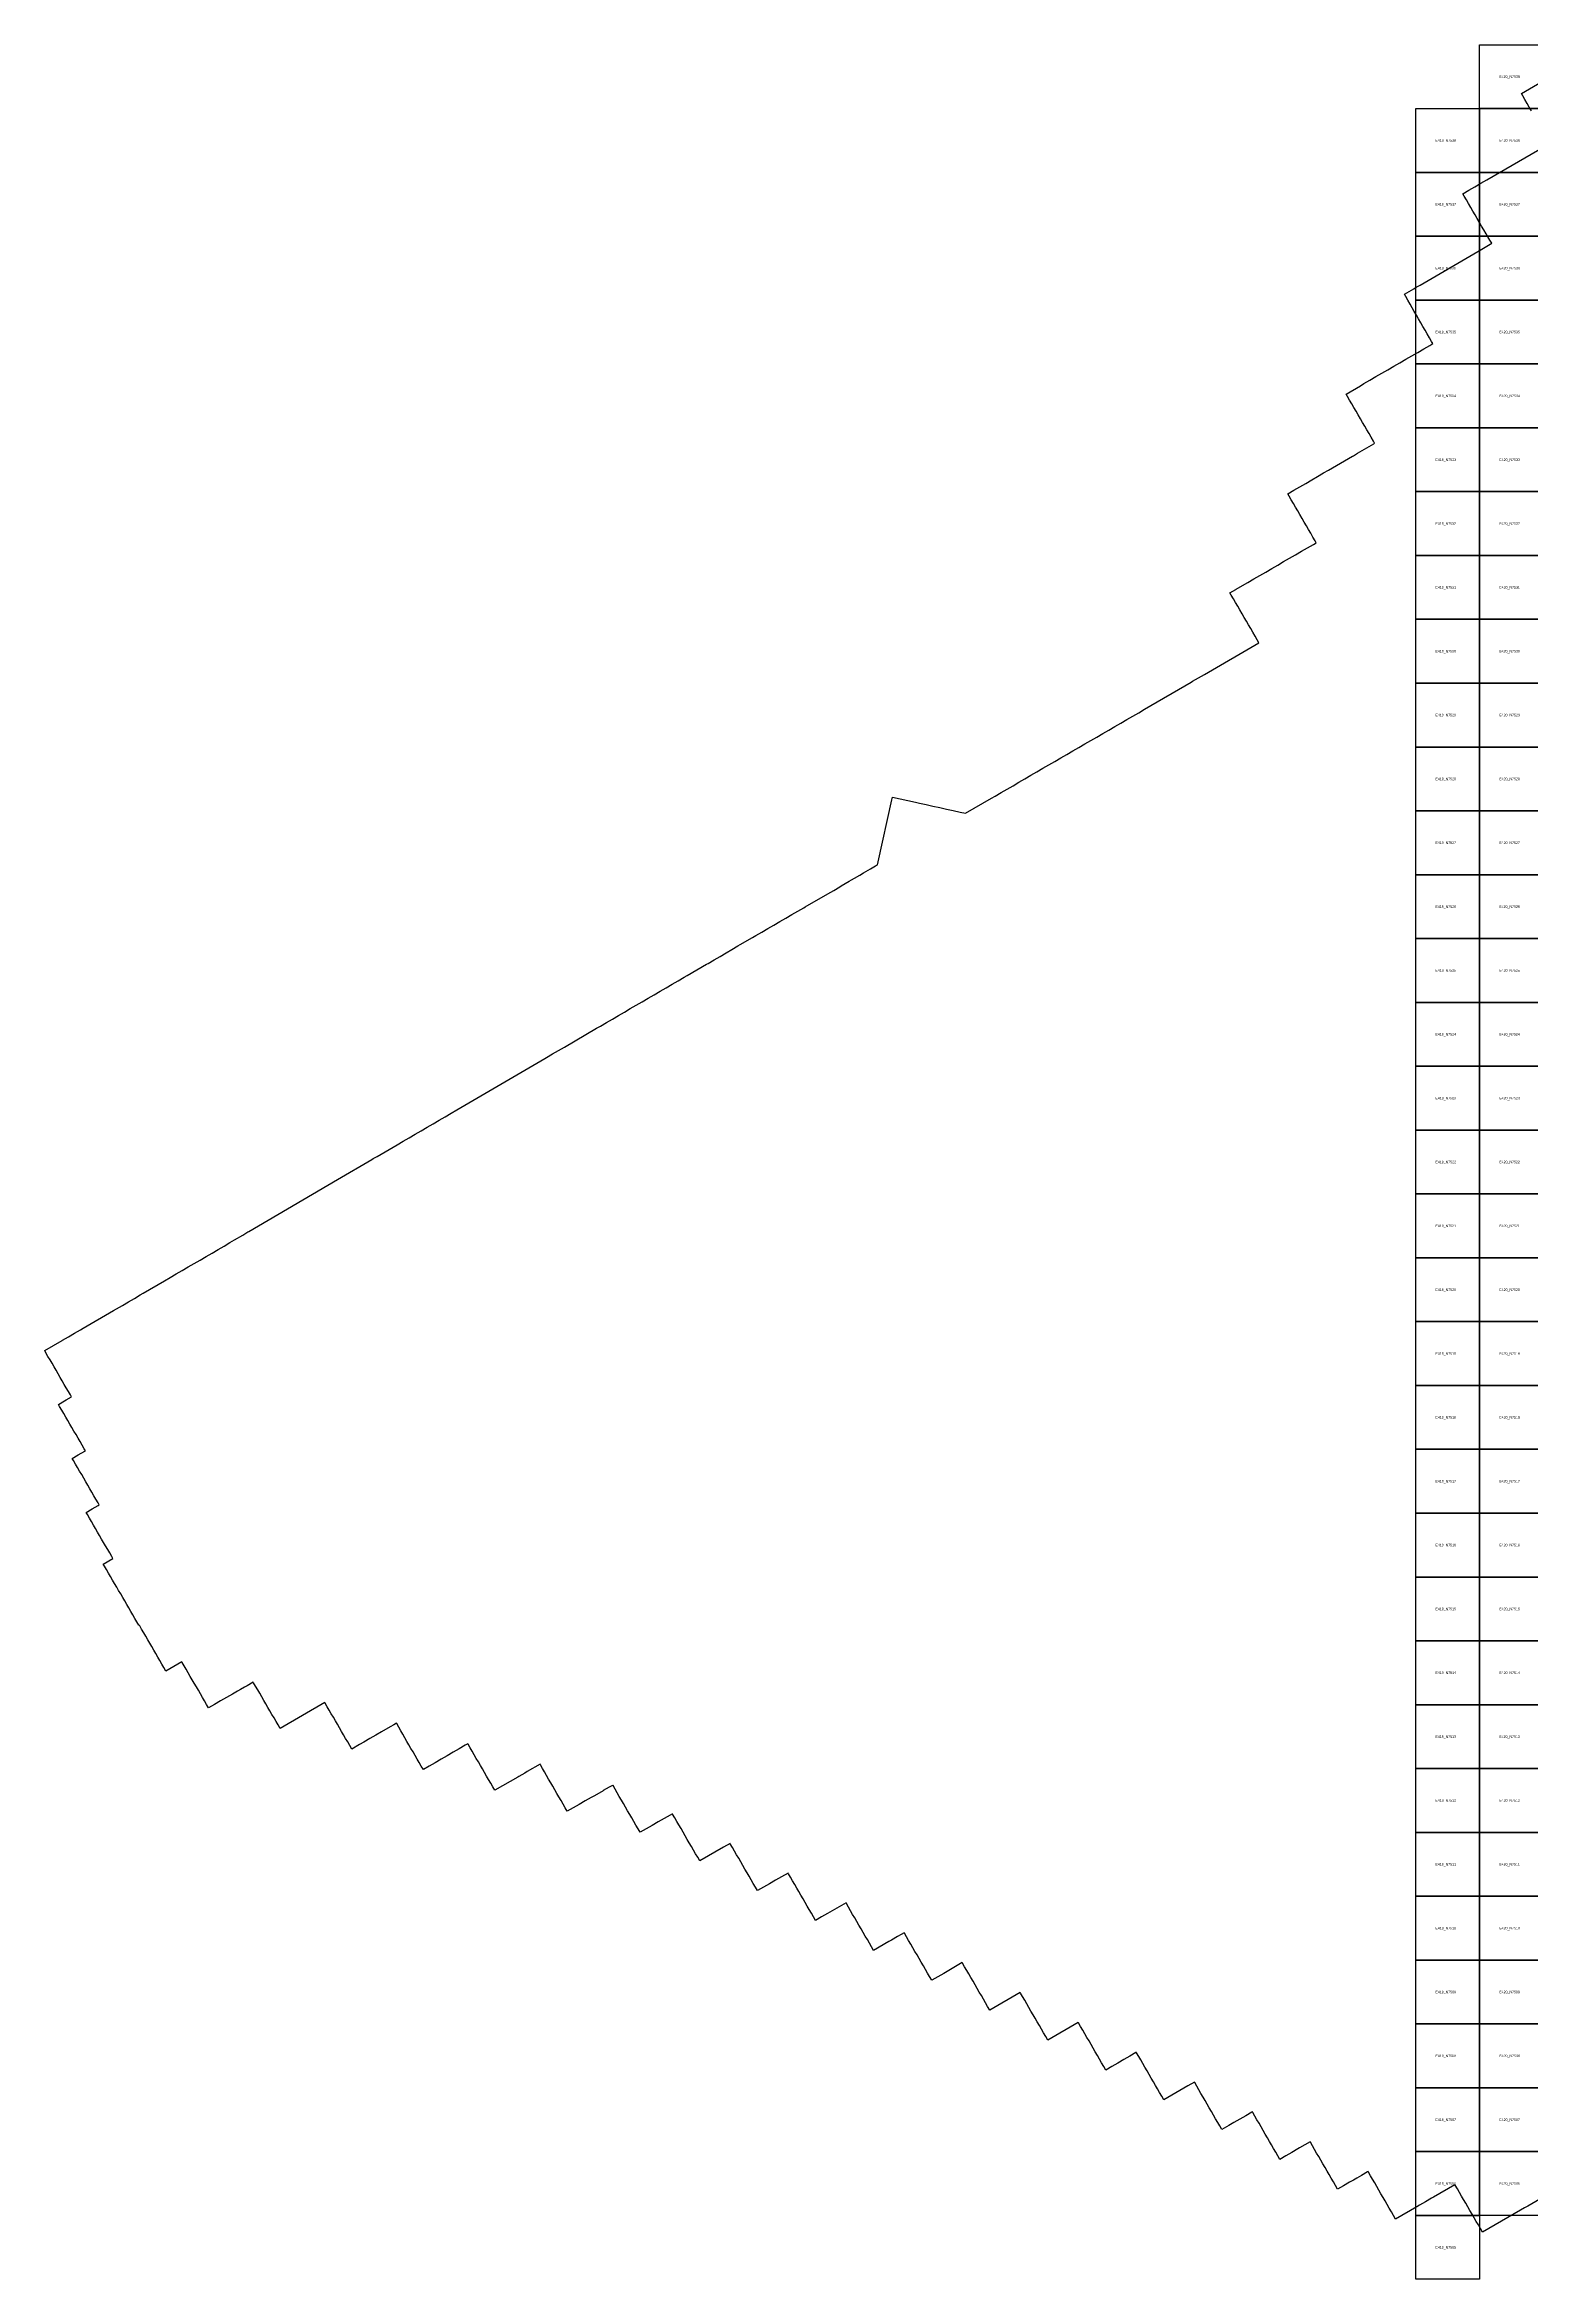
# Model space of a CAD drawing. Extents: x 325010 to 598009, y 7224244 to 7547000.
# Drawn here: x 397528 to 420809, y 7505000 to 7540000 of the extents above; entities that cross this region are included whole.
import ezdxf

# ---------------------------------------------------------------- set-up
doc = ezdxf.new("R2010")
doc.units = 0
doc.layers.add('Limpopo_1', color=7, linetype='Continuous')
doc.layers.add('R', color=7, linetype='Continuous')

msp = doc.modelspace()

# ---------------------------------------------------------------- linework, layer by layer
for points in [[(419000, 7538000), (419000, 7539000), (420000, 7539000), (420000, 7538000)], [(419000, 7537000), (419000, 7538000), (420000, 7538000), (420000, 7537000)], [(419000, 7536000), (419000, 7537000), (420000, 7537000), (420000, 7536000)], [(419000, 7535000), (419000, 7536000), (420000, 7536000), (420000, 7535000)], [(419000, 7534000), (419000, 7535000), (420000, 7535000), (420000, 7534000)], [(419000, 7533000), (419000, 7534000), (420000, 7534000), (420000, 7533000)], [(419000, 7532000), (419000, 7533000), (420000, 7533000), (420000, 7532000)], [(419000, 7531000), (419000, 7532000), (420000, 7532000), (420000, 7531000)], [(419000, 7530000), (419000, 7531000), (420000, 7531000), (420000, 7530000)], [(419000, 7529000), (419000, 7530000), (420000, 7530000), (420000, 7529000)], [(419000, 7528000), (419000, 7529000), (420000, 7529000), (420000, 7528000)], [(419000, 7527000), (419000, 7528000), (420000, 7528000), (420000, 7527000)], [(419000, 7526000), (419000, 7527000), (420000, 7527000), (420000, 7526000)], [(419000, 7525000), (419000, 7526000), (420000, 7526000), (420000, 7525000)], [(419000, 7524000), (419000, 7525000), (420000, 7525000), (420000, 7524000)], [(419000, 7523000), (419000, 7524000), (420000, 7524000), (420000, 7523000)], [(419000, 7522000), (419000, 7523000), (420000, 7523000), (420000, 7522000)], [(419000, 7521000), (419000, 7522000), (420000, 7522000), (420000, 7521000)], [(419000, 7520000), (419000, 7521000), (420000, 7521000), (420000, 7520000)], [(419000, 7519000), (419000, 7520000), (420000, 7520000), (420000, 7519000)], [(419000, 7518000), (419000, 7519000), (420000, 7519000), (420000, 7518000)], [(419000, 7517000), (419000, 7518000), (420000, 7518000), (420000, 7517000)], [(419000, 7516000), (419000, 7517000), (420000, 7517000), (420000, 7516000)], [(419000, 7515000), (419000, 7516000), (420000, 7516000), (420000, 7515000)], [(419000, 7514000), (419000, 7515000), (420000, 7515000), (420000, 7514000)], [(419000, 7513000), (419000, 7514000), (420000, 7514000), (420000, 7513000)], [(419000, 7512000), (419000, 7513000), (420000, 7513000), (420000, 7512000)], [(419000, 7511000), (419000, 7512000), (420000, 7512000), (420000, 7511000)], [(419000, 7510000), (419000, 7511000), (420000, 7511000), (420000, 7510000)], [(419000, 7509000), (419000, 7510000), (420000, 7510000), (420000, 7509000)], [(419000, 7508000), (419000, 7509000), (420000, 7509000), (420000, 7508000)], [(419000, 7507000), (419000, 7508000), (420000, 7508000), (420000, 7507000)], [(419000, 7506000), (419000, 7507000), (420000, 7507000), (420000, 7506000)], [(419000, 7505000), (419000, 7506000), (420000, 7506000), (420000, 7505000)]]:
    msp.add_lwpolyline(points, close=True)
at = {"layer": 'Limpopo_1'}
for points in [[(420000, 7539000), (420000, 7540000), (421000, 7540000), (421000, 7539000)], [(420000, 7538000), (420000, 7539000), (421000, 7539000), (421000, 7538000)], [(420000, 7537000), (420000, 7538000), (421000, 7538000), (421000, 7537000)], [(420000, 7536000), (420000, 7537000), (421000, 7537000), (421000, 7536000)], [(420000, 7535000), (420000, 7536000), (421000, 7536000), (421000, 7535000)], [(420000, 7534000), (420000, 7535000), (421000, 7535000), (421000, 7534000)], [(420000, 7533000), (420000, 7534000), (421000, 7534000), (421000, 7533000)], [(420000, 7532000), (420000, 7533000), (421000, 7533000), (421000, 7532000)], [(420000, 7531000), (420000, 7532000), (421000, 7532000), (421000, 7531000)], [(420000, 7530000), (420000, 7531000), (421000, 7531000), (421000, 7530000)], [(420000, 7529000), (420000, 7530000), (421000, 7530000), (421000, 7529000)], [(420000, 7528000), (420000, 7529000), (421000, 7529000), (421000, 7528000)], [(420000, 7527000), (420000, 7528000), (421000, 7528000), (421000, 7527000)], [(420000, 7526000), (420000, 7527000), (421000, 7527000), (421000, 7526000)], [(420000, 7525000), (420000, 7526000), (421000, 7526000), (421000, 7525000)], [(420000, 7524000), (420000, 7525000), (421000, 7525000), (421000, 7524000)], [(420000, 7523000), (420000, 7524000), (421000, 7524000), (421000, 7523000)], [(420000, 7522000), (420000, 7523000), (421000, 7523000), (421000, 7522000)], [(420000, 7521000), (420000, 7522000), (421000, 7522000), (421000, 7521000)], [(420000, 7520000), (420000, 7521000), (421000, 7521000), (421000, 7520000)], [(420000, 7519000), (420000, 7520000), (421000, 7520000), (421000, 7519000)], [(420000, 7518000), (420000, 7519000), (421000, 7519000), (421000, 7518000)], [(420000, 7517000), (420000, 7518000), (421000, 7518000), (421000, 7517000)], [(420000, 7516000), (420000, 7517000), (421000, 7517000), (421000, 7516000)], [(420000, 7515000), (420000, 7516000), (421000, 7516000), (421000, 7515000)], [(420000, 7514000), (420000, 7515000), (421000, 7515000), (421000, 7514000)], [(420000, 7513000), (420000, 7514000), (421000, 7514000), (421000, 7513000)], [(420000, 7512000), (420000, 7513000), (421000, 7513000), (421000, 7512000)], [(420000, 7511000), (420000, 7512000), (421000, 7512000), (421000, 7511000)], [(420000, 7510000), (420000, 7511000), (421000, 7511000), (421000, 7510000)], [(420000, 7509000), (420000, 7510000), (421000, 7510000), (421000, 7509000)], [(420000, 7508000), (420000, 7509000), (421000, 7509000), (421000, 7508000)], [(420000, 7507000), (420000, 7508000), (421000, 7508000), (421000, 7507000)], [(420000, 7506000), (420000, 7507000), (421000, 7507000), (421000, 7506000)]]:
    msp.add_lwpolyline(points, close=True, dxfattribs=at)
at = {"layer": 'R'}
for points in [[(420812, 7538963), (420778, 7539021), (420744, 7539080), (420709, 7539139), (420675, 7539198), (420654, 7539235), (421311, 7539616)], [(420941, 7506256), (420754, 7506148), (420701, 7506117), (420641, 7506082), (420046, 7505738), (420013, 7505794), (419980, 7505851), (419947, 7505908), (419915, 7505964), (419882, 7506021), (419849, 7506077), (419816, 7506134), (419783, 7506191), (419750, 7506248), (419717, 7506304), (419685, 7506361), (419652, 7506417), (419619, 7506474), (419614, 7506482), (419276, 7506286), (419247, 7506269), (419153, 7506215), (419059, 7506161), (419018, 7506137), (418684, 7505944), (418652, 7506001), (418619, 7506057), (418586, 7506114), (418553, 7506170), (418521, 7506227), (418488, 7506283), (418455, 7506340), (418422, 7506397), (418390, 7506453), (418357, 7506509), (418324, 7506566), (418292, 7506622), (418259, 7506679), (418254, 7506688), (418244, 7506683), (418151, 7506628), (418077, 7506586), (418024, 7506555), (417963, 7506520), (417869, 7506466), (417775, 7506412), (417742, 7506469), (417710, 7506525), (417677, 7506582), (417644, 7506639), (417611, 7506695), (417579, 7506752), (417546, 7506808), (417513, 7506864), (417480, 7506921), (417448, 7506977), (417415, 7507033), (417383, 7507090), (417350, 7507146), (417346, 7507153), (417178, 7507057), (417153, 7507042), (417060, 7506988), (416966, 7506933), (416872, 7506879), (416839, 7506935), (416807, 7506991), (416774, 7507048), (416741, 7507104), (416709, 7507161), (416676, 7507217), (416643, 7507274), (416610, 7507330), (416578, 7507387), (416545, 7507443), (416512, 7507500), (416479, 7507556), (416447, 7507613), (416442, 7507621), (416432, 7507616), (416339, 7507562), (416245, 7507508), (416151, 7507454), (416071, 7507407), (415964, 7507346), (415931, 7507402), (415899, 7507458), (415866, 7507515), (415833, 7507572), (415800, 7507628), (415767, 7507685), (415735, 7507741), (415702, 7507798), (415669, 7507854), (415636, 7507911), (415603, 7507968), (415571, 7508024), (415538, 7508081), (415534, 7508088), (415430, 7508028), (415055, 7507812), (415022, 7507868), (414989, 7507925), (414956, 7507982), (414924, 7508038), (414891, 7508095), (414858, 7508152), (414825, 7508208), (414792, 7508265), (414759, 7508322), (414726, 7508378), (414694, 7508435), (414661, 7508492), (414628, 7508548), (414624, 7508555), (414615, 7508550), (414521, 7508495), (414427, 7508441), (414334, 7508387), (414240, 7508332), (414146, 7508278), (414113, 7508335), (414080, 7508392), (414047, 7508449), (414014, 7508506), (413981, 7508562), (413949, 7508619), (413916, 7508676), (413883, 7508733), (413850, 7508789), (413817, 7508846), (413784, 7508903), (413751, 7508959), (413719, 7509016), (413714, 7509023), (413237, 7508748), (413204, 7508805), (413171, 7508861), (413138, 7508918), (413105, 7508975), (413072, 7509031), (413040, 7509088), (413007, 7509144), (412974, 7509201), (412941, 7509257), (412909, 7509314), (412876, 7509370), (412843, 7509427), (412810, 7509483), (412805, 7509492), (412328, 7509216), (412295, 7509273), (412262, 7509330), (412229, 7509386), (412197, 7509443), (412164, 7509499), (412131, 7509556), (412098, 7509612), (412066, 7509669), (412033, 7509725), (412000, 7509782), (411967, 7509838), (411935, 7509895), (411902, 7509951), (411897, 7509960), (411607, 7509792), (411513, 7509738), (411419, 7509684), (411386, 7509741), (411353, 7509797), (411320, 7509854), (411288, 7509910), (411255, 7509967), (411222, 7510023), (411189, 7510080), (411157, 7510136), (411124, 7510193), (411091, 7510249), (411058, 7510306), (411026, 7510362), (410993, 7510419), (410988, 7510427), (410943, 7510401), (410884, 7510367), (410790, 7510313), (410748, 7510289), (410509, 7510151), (410476, 7510207), (410444, 7510263), (410411, 7510320), (410378, 7510377), (410345, 7510433), (410312, 7510490), (410280, 7510547), (410247, 7510603), (410214, 7510660), (410181, 7510716), (410148, 7510773), (410115, 7510829), (410083, 7510886), (410077, 7510896), (409788, 7510729), (409694, 7510675), (409600, 7510621), (409568, 7510677), (409535, 7510734), (409502, 7510790), (409469, 7510846), (409437, 7510903), (409404, 7510959), (409371, 7511015), (409339, 7511072), (409306, 7511128), (409273, 7511184), (409241, 7511241), (409208, 7511297), (409175, 7511353), (409170, 7511363), (409066, 7511303), (408972, 7511249), (408878, 7511195), (408784, 7511142), (408690, 7511088), (408658, 7511144), (408625, 7511200), (408592, 7511256), (408560, 7511313), (408527, 7511369), (408494, 7511426), (408462, 7511482), (408429, 7511538), (408396, 7511595), (408363, 7511651), (408331, 7511708), (408298, 7511764), (408265, 7511820), (408261, 7511827), (408161, 7511769), (407786, 7511554), (407754, 7511610), (407721, 7511666), (407688, 7511722), (407656, 7511779), (407623, 7511835), (407591, 7511891), (407558, 7511947), (407525, 7512003), (407493, 7512060), (407460, 7512116), (407427, 7512172), (407395, 7512228), (407362, 7512284), (407358, 7512292), (407322, 7512272), (407228, 7512218), (407134, 7512164), (407040, 7512110), (406946, 7512056), (406853, 7512001), (406820, 7512058), (406788, 7512114), (406755, 7512170), (406722, 7512226), (406690, 7512282), (406657, 7512339), (406625, 7512395), (406592, 7512451), (406559, 7512507), (406527, 7512563), (406494, 7512619), (406462, 7512675), (406429, 7512732), (406424, 7512740), (406418, 7512736), (406370, 7512708), (406276, 7512655), (406273, 7512653), (406137, 7512575), (406088, 7512546), (405994, 7512492), (405900, 7512438), (405806, 7512384), (405712, 7512330), (405680, 7512386), (405647, 7512443), (405614, 7512499), (405582, 7512555), (405549, 7512611), (405517, 7512667), (405484, 7512723), (405452, 7512778), (405420, 7512834), (405387, 7512890), (405355, 7512946), (405323, 7513002), (405290, 7513057), (405285, 7513067), (405084, 7512952), (405047, 7512930), (404953, 7512876), (404937, 7512867), (404577, 7512660), (404544, 7512716), (404512, 7512771), (404480, 7512827), (404447, 7512883), (404415, 7512938), (404383, 7512994), (404351, 7513049), (404319, 7513104), (404287, 7513159), (404255, 7513215), (404222, 7513270), (404190, 7513325), (404158, 7513381), (404155, 7513387), (404114, 7513364), (404020, 7513309), (403926, 7513255), (403833, 7513200), (403739, 7513146), (403645, 7513091), (403551, 7513037), (403458, 7512983), (403425, 7513039), (403393, 7513094), (403361, 7513149), (403329, 7513205), (403297, 7513260), (403264, 7513316), (403232, 7513371), (403200, 7513426), (403168, 7513482), (403136, 7513537), (403104, 7513592), (403072, 7513647), (403040, 7513703), (403036, 7513710), (402994, 7513685), (402936, 7513652), (402800, 7513573), (402712, 7513522), (402618, 7513468), (402525, 7513414), (402456, 7513375), (402337, 7513306), (402305, 7513361), (402273, 7513416), (402240, 7513472), (402208, 7513527), (402176, 7513582), (402144, 7513637), (402112, 7513693), (402080, 7513748), (402048, 7513803), (402016, 7513858), (401984, 7513913), (401952, 7513968), (401920, 7514023), (401915, 7514032), (401215, 7513627), (401183, 7513682), (401151, 7513737), (401119, 7513793), (401087, 7513848), (401055, 7513903), (401023, 7513958), (400991, 7514013), (400959, 7514068), (400927, 7514123), (400895, 7514178), (400863, 7514234), (400831, 7514288), (400799, 7514344), (400794, 7514353), (400696, 7514297), (400658, 7514274), (400593, 7514237), (400546, 7514211), (400470, 7514166), (400376, 7514112), (400282, 7514058), (400188, 7514004), (400094, 7513950), (400062, 7514005), (400030, 7514060), (399998, 7514115), (399966, 7514170), (399935, 7514225), (399903, 7514280), (399871, 7514335), (399839, 7514390), (399807, 7514444), (399775, 7514499), (399743, 7514554), (399712, 7514609), (399680, 7514663), (399676, 7514670), (399427, 7514527), (399395, 7514581), (399363, 7514637), (399331, 7514691), (399300, 7514746), (399268, 7514800), (399236, 7514855), (399204, 7514910), (399173, 7514964), (399141, 7515018), (399109, 7515073), (399078, 7515127), (399046, 7515182), (399015, 7515236), (399009, 7515246), (399003, 7515243), (398971, 7515298), (398940, 7515352), (398908, 7515407), (398876, 7515461), (398845, 7515516), (398813, 7515570), (398781, 7515625), (398750, 7515679), (398718, 7515734), (398686, 7515788), (398655, 7515843), (398623, 7515897), (398591, 7515952), (398560, 7516006), (398528, 7516061), (398497, 7516115), (398465, 7516169), (398445, 7516203), (398595, 7516291), (398577, 7516322), (398546, 7516377), (398514, 7516432), (398482, 7516486), (398451, 7516540), (398419, 7516595), (398387, 7516649), (398356, 7516704), (398324, 7516759), (398292, 7516814), (398260, 7516869), (398228, 7516923), (398196, 7516978), (398177, 7517012), (398270, 7517068), (398363, 7517122), (398381, 7517132), (398363, 7517163), (398331, 7517218), (398299, 7517273), (398267, 7517328), (398235, 7517383), (398203, 7517438), (398171, 7517493), (398139, 7517548), (398107, 7517603), (398075, 7517658), (398043, 7517713), (398011, 7517768), (397979, 7517823), (397959, 7517857), (398053, 7517912), (398099, 7517939), (398165, 7517977), (398146, 7518009), (398114, 7518065), (398082, 7518120), (398050, 7518175), (398018, 7518230), (397986, 7518285), (397954, 7518340), (397922, 7518396), (397890, 7518450), (397858, 7518505), (397826, 7518560), (397794, 7518615), (397762, 7518671), (397742, 7518704), (397836, 7518759), (397862, 7518774), (397947, 7518823), (397930, 7518852), (397898, 7518907), (397866, 7518962), (397834, 7519017), (397802, 7519072), (397770, 7519127), (397738, 7519182), (397706, 7519237), (397674, 7519292), (397643, 7519347), (397611, 7519401), (397579, 7519456), (397547, 7519511), (397528, 7519545), (397800, 7519704), (397808, 7519709), (397902, 7519764), (397996, 7519818), (398089, 7519873), (398132, 7519898), (398607, 7520175), (398651, 7520200), (398744, 7520255), (398838, 7520310), (398932, 7520364), (399025, 7520419), (399072, 7520446), (399402, 7520638), (399493, 7520692), (399587, 7520747), (399681, 7520802), (399774, 7520856), (399868, 7520910), (399962, 7520965), (400055, 7521019), (400149, 7521074), (400242, 7521129), (400336, 7521184), (400429, 7521239), (400501, 7521281), (400629, 7521356), (400710, 7521404), (400726, 7521413), (401177, 7521678), (402112, 7522225), (402649, 7522539), (402674, 7522553), (402732, 7522587), (403049, 7522771), (403142, 7522826), (403236, 7522880), (403330, 7522935), (403423, 7522989), (403518, 7523043), (403611, 7523099), (403704, 7523154), (403797, 7523209), (403891, 7523264), (403984, 7523319), (404733, 7523756), (405359, 7524121), (405388, 7524138), (405482, 7524193), (405576, 7524247), (405669, 7524301), (406171, 7524594), (406231, 7524629), (406325, 7524684), (406418, 7524739), (406512, 7524793), (406606, 7524847), (406699, 7524902), (406793, 7524957), (406887, 7525011), (406980, 7525066), (407074, 7525120), (407168, 7525175), (407261, 7525230), (407355, 7525284), (407449, 7525339), (407542, 7525393), (407588, 7525420), (407893, 7525597), (407917, 7525611), (408010, 7525666), (408104, 7525721), (408198, 7525775), (408291, 7525830), (408385, 7525884), (408420, 7525905), (408615, 7526018), (408666, 7526048), (408760, 7526102), (408853, 7526157), (408947, 7526211), (409041, 7526266), (409134, 7526320), (409228, 7526375), (409322, 7526429), (409416, 7526483), (409438, 7526495), (409791, 7526700), (409884, 7526755), (409978, 7526810), (410001, 7526823), (410129, 7526897), (410165, 7526919), (410212, 7526946), (410296, 7526995), (410352, 7527029), (410424, 7527070), (410463, 7527093), (410540, 7527138), (410571, 7527156), (410581, 7527204), (410796, 7528175), (410804, 7528213), (411163, 7528134), (411228, 7528120), (411334, 7528097), (411439, 7528074), (411545, 7528050), (411651, 7528027), (411757, 7528004), (411863, 7527981), (411950, 7527962), (412358, 7528199), (412412, 7528231), (412505, 7528285), (412599, 7528340), (412693, 7528394), (412786, 7528448), (412880, 7528503), (412974, 7528557), (413068, 7528612), (413161, 7528666), (413255, 7528721), (413349, 7528775), (413443, 7528830), (413536, 7528884), (413630, 7528938), (413724, 7528993), (413817, 7529047), (413911, 7529102), (414005, 7529156), (414099, 7529211), (414192, 7529265), (414286, 7529319), (414380, 7529374), (414473, 7529429), (414567, 7529483), (414661, 7529537), (414754, 7529593), (415484, 7530017), (415503, 7530029), (415597, 7530083), (415691, 7530138), (416544, 7530632), (416517, 7530680), (416483, 7530738), (416449, 7530796), (416415, 7530854), (416382, 7530913), (416348, 7530971), (416314, 7531029), (416280, 7531087), (416246, 7531146), (416213, 7531204), (416179, 7531262), (416145, 7531320), (416111, 7531379), (416090, 7531415), (416184, 7531469), (416187, 7531471), (416360, 7531571), (416370, 7531578), (416464, 7531632), (416557, 7531686), (416651, 7531740), (416744, 7531794), (416838, 7531849), (416931, 7531903), (417025, 7531957), (417118, 7532011), (417211, 7532066), (417305, 7532120), (417398, 7532174), (417441, 7532199), (417423, 7532231), (417389, 7532289), (417355, 7532348), (417321, 7532406), (417287, 7532464), (417254, 7532523), (417220, 7532581), (417186, 7532639), (417152, 7532698), (417119, 7532756), (417085, 7532814), (417051, 7532872), (417017, 7532930), (416996, 7532966), (417089, 7533021), (417183, 7533075), (417276, 7533129), (417370, 7533183), (417463, 7533238), (417556, 7533292), (417632, 7533336), (418011, 7533556), (418023, 7533563), (418086, 7533600), (418345, 7533751), (418356, 7533757), (418336, 7533792), (418302, 7533851), (418268, 7533909), (418234, 7533967), (418200, 7534026), (418166, 7534084), (418132, 7534142), (418099, 7534201), (418065, 7534259), (418031, 7534317), (417997, 7534375), (417964, 7534433), (417930, 7534492), (417909, 7534528), (418134, 7534659), (418189, 7534692), (418283, 7534747), (418376, 7534801), (418470, 7534855), (418564, 7534910), (418657, 7534964), (418751, 7535018), (418845, 7535073), (418938, 7535127), (419032, 7535181), (419125, 7535236), (419219, 7535291), (419268, 7535319), (419249, 7535353), (419215, 7535411), (419181, 7535470), (419147, 7535529), (419113, 7535587), (419079, 7535646), (419045, 7535704), (419011, 7535763), (418977, 7535821), (418943, 7535879), (418910, 7535938), (418876, 7535996), (418842, 7536054), (418821, 7536091), (418970, 7536178), (419007, 7536200), (419069, 7536236), (419194, 7536309), (419848, 7536689), (420034, 7536799), (420189, 7536889), (420169, 7536922), (420135, 7536981), (420101, 7537040), (420067, 7537099), (420032, 7537158), (419998, 7537217), (419964, 7537276), (419930, 7537335), (419896, 7537394), (419862, 7537452), (419828, 7537511), (419794, 7537570), (419760, 7537628), (419739, 7537665), (419832, 7537719), (419925, 7537774), (420018, 7537829), (420111, 7537884), (421104, 7538460)]]:
    msp.add_lwpolyline(points, dxfattribs=at)

# ---------------------------------------------------------------- texts
for s, p in [('E419_N7538', (419308, 7538480)), ('E419_N7537', (419308, 7537480)), ('E419_N7536', (419308, 7536480)), ('E419_N7535', (419308, 7535480)), ('E419_N7534', (419308, 7534480)), ('E419_N7533', (419308, 7533480)), ('E419_N7532', (419308, 7532480)), ('E419_N7531', (419308, 7531480)), ('E419_N7530', (419308, 7530480)), ('E419_N7529', (419308, 7529480)), ('E419_N7528', (419308, 7528480)), ('E419_N7527', (419308, 7527480)), ('E419_N7526', (419308, 7526480)), ('E419_N7525', (419308, 7525480)), ('E419_N7524', (419308, 7524480)), ('E419_N7523', (419308, 7523480)), ('E419_N7522', (419308, 7522480)), ('E419_N7521', (419308, 7521480)), ('E419_N7520', (419308, 7520480)), ('E419_N7519', (419308, 7519480)), ('E419_N7518', (419308, 7518480)), ('E419_N7517', (419308, 7517480)), ('E419_N7516', (419308, 7516480)), ('E419_N7515', (419308, 7515480)), ('E419_N7514', (419308, 7514480)), ('E419_N7513', (419308, 7513480)), ('E419_N7512', (419308, 7512480)), ('E419_N7511', (419308, 7511480)), ('E419_N7510', (419308, 7510480)), ('E419_N7509', (419308, 7509480)), ('E419_N7508', (419308, 7508480)), ('E419_N7507', (419308, 7507480)), ('E419_N7506', (419308, 7506480)), ('E419_N7505', (419308, 7505480))]:
    msp.add_text(s, height=40).set_placement(p)
at = {"layer": 'Limpopo_1'}
for s, p in [('E420_N7539', (420308, 7539480)), ('E420_N7538', (420308, 7538480)), ('E420_N7537', (420308, 7537480)), ('E420_N7536', (420308, 7536480)), ('E420_N7535', (420308, 7535480)), ('E420_N7534', (420308, 7534480)), ('E420_N7533', (420308, 7533480)), ('E420_N7532', (420308, 7532480)), ('E420_N7531', (420308, 7531480)), ('E420_N7530', (420308, 7530480)), ('E420_N7529', (420308, 7529480)), ('E420_N7528', (420308, 7528480)), ('E420_N7527', (420308, 7527480)), ('E420_N7526', (420308, 7526480)), ('E420_N7525', (420308, 7525480)), ('E420_N7524', (420308, 7524480)), ('E420_N7523', (420308, 7523480)), ('E420_N7522', (420308, 7522480)), ('E420_N7521', (420308, 7521480)), ('E420_N7520', (420308, 7520480)), ('E420_N7519', (420308, 7519480)), ('E420_N7518', (420308, 7518480)), ('E420_N7517', (420308, 7517480)), ('E420_N7516', (420308, 7516480)), ('E420_N7515', (420308, 7515480)), ('E420_N7514', (420308, 7514480)), ('E420_N7513', (420308, 7513480)), ('E420_N7512', (420308, 7512480)), ('E420_N7511', (420308, 7511480)), ('E420_N7510', (420308, 7510480)), ('E420_N7509', (420308, 7509480)), ('E420_N7508', (420308, 7508480)), ('E420_N7507', (420308, 7507480)), ('E420_N7506', (420308, 7506480))]:
    msp.add_text(s, height=40, dxfattribs=at).set_placement(p)

doc.saveas('drawing.dxf')
